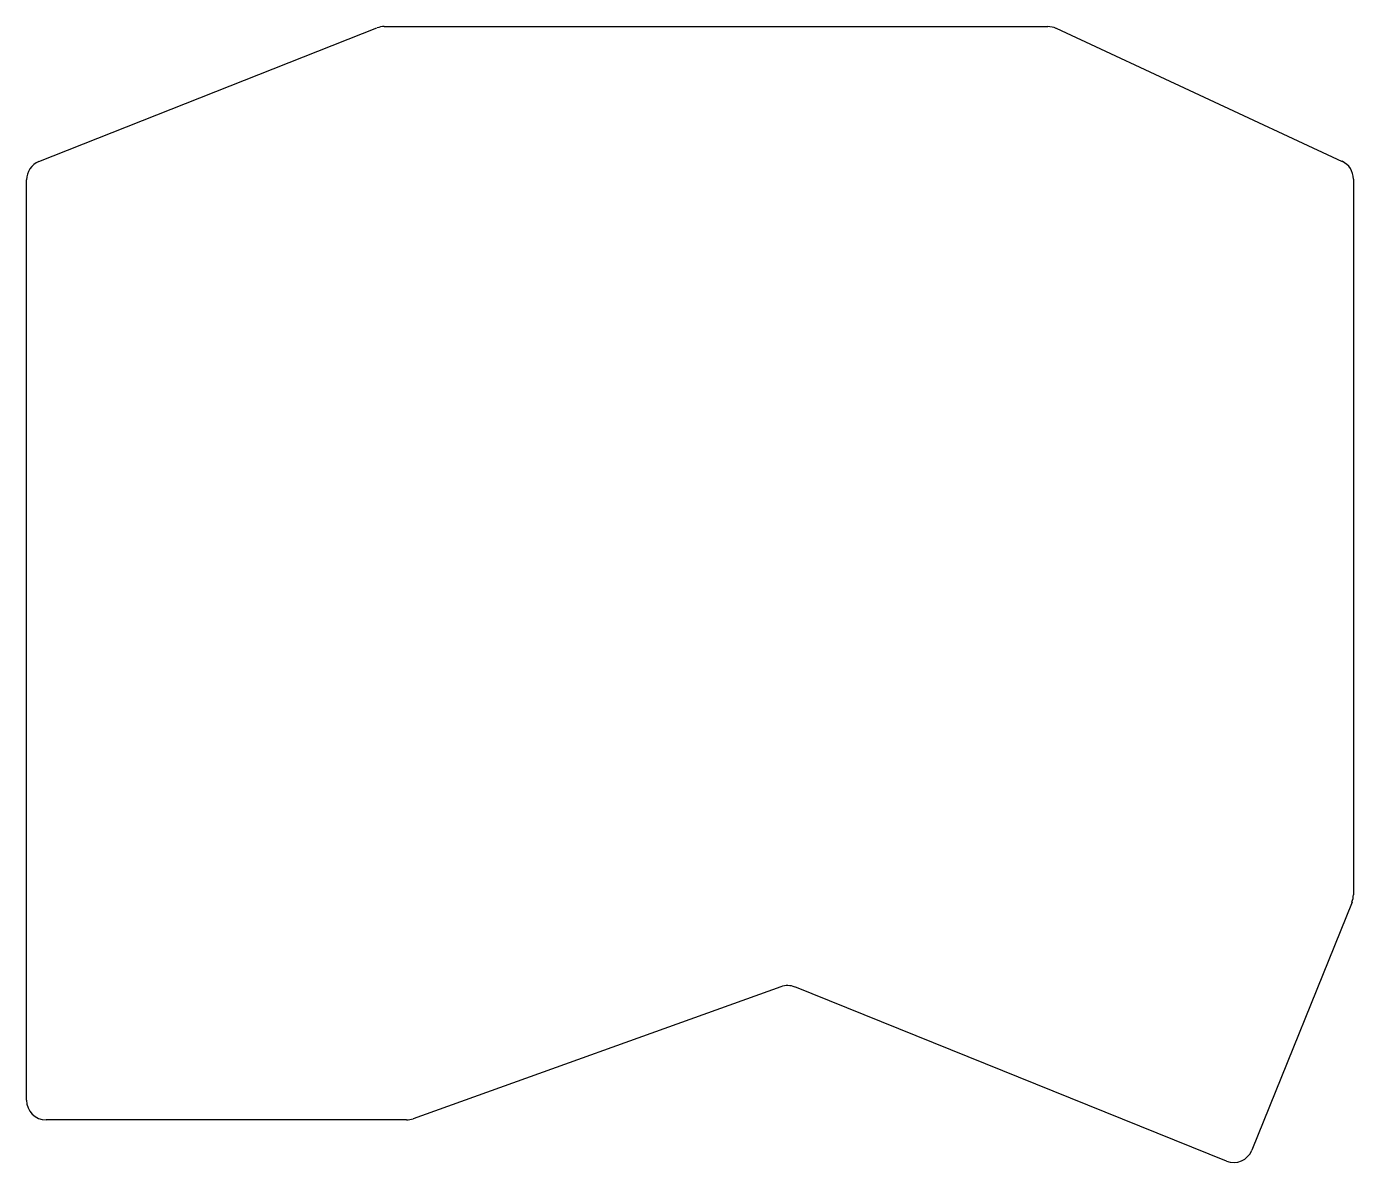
# Model space of a CAD drawing. Header units: millimetres. Extents: x 69 to 205, y -195 to -79.
import ezdxf

# ---------------------------------------------------------------- set-up
doc = ezdxf.new("R2010")
doc.units = ezdxf.units.MM

msp = doc.modelspace()

# ---------------------------------------------------------------- linework, layer by layer
for p, q in [((70.74, -92.77), (105.22, -79.13)), ((105.96, -78.99), (173.65, -78.99)), ((174.49, -79.17), (203.67, -92.74)), ((69.47, -188.53), (69.47, -94.63)), ((204.82, -94.55), (204.82, -167.56)), ((204.68, -168.31), (194.47, -193.62)), ((146.43, -176.95), (108.9, -190.41)), ((191.86, -194.73), (147.85, -176.97)), ((108.23, -190.53), (71.47, -190.53))]:
    msp.add_line(p, q)
for centre, start, end in [((105.96, -80.99), 90, 111.5925), ((173.65, -80.99), 65.0663, 90), ((71.47, -94.63), 111.5925, 180), ((202.82, -94.55), 0, 65.0663), ((202.82, -167.56), 338.0253, 0), ((147.1, -178.83), 68.0299, 109.7354), ((71.47, -188.53), 180, 270), ((108.23, -188.53), 270, 289.7354), ((192.61, -192.87), 248.0299, 338.0253)]:
    msp.add_arc(centre, 2, start, end)

doc.saveas('drawing.dxf')
